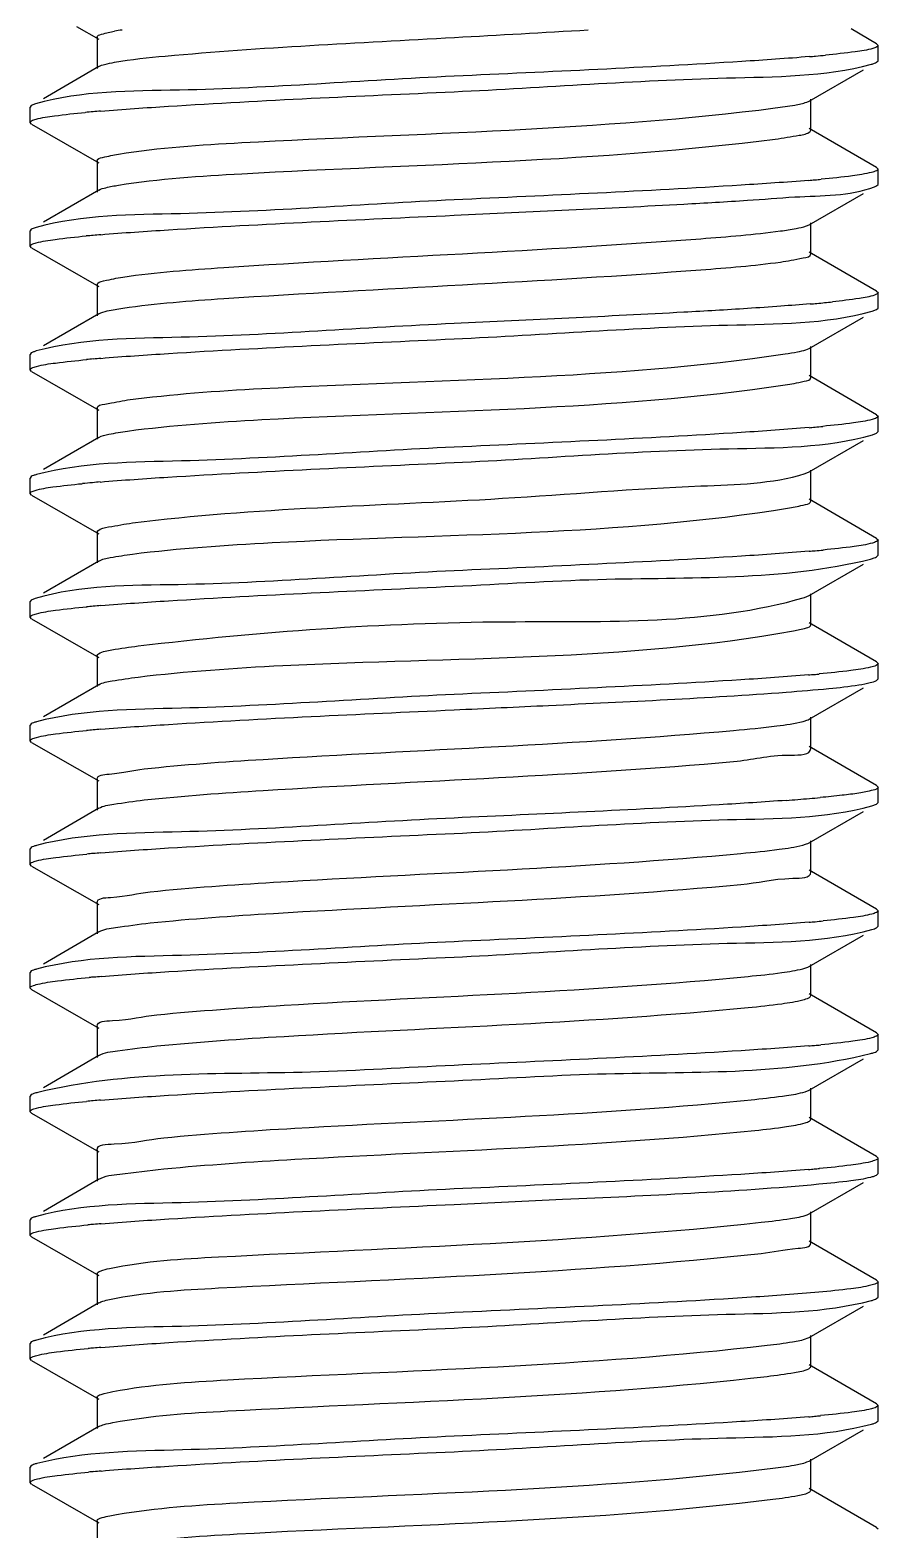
# Model space of a CAD drawing. Extents: x 1247970 to 1725648, y 860327 to 1277876.
# Drawn here: x 1322490 to 1322551.1, y 1200561.8 to 1200669.8 of the extents above; entities that cross this region are included whole.
import ezdxf

# ---------------------------------------------------------------- set-up
doc = ezdxf.new("R2010")
doc.units = 0
doc.header["$LTSCALE"] = 1000
doc.header["$MEASUREMENT"] = 0
doc.layers.get('0').update_dxf_attribs({"color": 254})
doc.layers.add('TK', color=4, linetype='Continuous')

# ---------------------------------------------------------------- blocks, each defined once
blk = doc.blocks.new('A$C7BF01818')
at = {"linetype": 'Continuous'}
for p, q in [((1829.64, 7180.62), (1831.25, 7179.69)), ((1887.28, 7179.37), (1885.44, 7180.44)), ((1831.13, 7179.83), (1831.13, 7177.59)), ((1887.28, 7179.37), (1887.38, 7179.25)), ((1887.38, 7178.14), (1887.38, 7179.25)), ((1831.25, 7177.73), (1827.26, 7175.41)), ((1882.42, 7175.24), (1886.34, 7177.49)), ((1887.28, 7178.03), (1887.38, 7178.14)), ((1826.7, 7175.03), (1826.39, 7174.91)), ((1882.25, 7175.16), (1882.42, 7175.24)), ((1882.54, 7173.14), (1882.54, 7175.38)), ((1826.39, 7174.91), (1826.3, 7174.8)), ((1826.3, 7173.69), (1826.3, 7174.8)), ((1826.4, 7173.57), (1826.3, 7173.69)), ((1826.4, 7173.57), (1831.25, 7170.79)), ((1887.28, 7170.46), (1882.43, 7173.27)), ((1882.5, 7173.05), (1882.54, 7173.14)), ((1831.13, 7170.92), (1831.13, 7168.68)), ((1887.28, 7170.46), (1887.38, 7170.34)), ((1887.38, 7169.23), (1887.38, 7170.34)), ((1831.25, 7168.82), (1827.26, 7166.5)), ((1882.42, 7166.33), (1886.34, 7168.58)), ((1887.13, 7169.05), (1887.28, 7169.12)), ((1887.28, 7169.12), (1887.38, 7169.23)), ((1882.54, 7164.23), (1882.54, 7166.47)), ((1826.39, 7166), (1826.3, 7165.89)), ((1826.3, 7164.78), (1826.3, 7165.89)), ((1826.73, 7166.13), (1826.39, 7166)), ((1882.22, 7166.24), (1882.42, 7166.33)), ((1826.4, 7164.66), (1826.3, 7164.78)), ((1826.4, 7164.66), (1831.25, 7161.88)), ((1887.28, 7161.55), (1882.43, 7164.36)), ((1831.13, 7162.01), (1831.13, 7159.77)), ((1887.28, 7161.55), (1887.38, 7161.44)), ((1887.38, 7160.32), (1887.38, 7161.44)), ((1831.25, 7159.91), (1827.26, 7157.6)), ((1886.95, 7160.09), (1887.28, 7160.21)), ((1887.28, 7160.21), (1887.38, 7160.32)), ((1882.42, 7157.42), (1886.34, 7159.67)), ((1826.39, 7157.1), (1826.3, 7156.98)), ((1826.3, 7155.87), (1826.3, 7156.98)), ((1882.18, 7157.32), (1882.42, 7157.42)), ((1882.54, 7155.32), (1882.54, 7157.56)), ((1826.4, 7155.76), (1826.3, 7155.87)), ((1826.4, 7155.76), (1831.25, 7152.97)), ((1887.28, 7152.64), (1882.43, 7155.46)), ((1831.13, 7153.11), (1831.13, 7150.87)), ((1887.28, 7152.64), (1887.38, 7152.53)), ((1887.38, 7151.42), (1887.38, 7152.53)), ((1886.98, 7151.19), (1887.28, 7151.3)), ((1887.28, 7151.3), (1887.38, 7151.42)), ((1831.25, 7151), (1827.26, 7148.69)), ((1882.42, 7148.52), (1886.34, 7150.77)), ((1826.39, 7148.19), (1826.3, 7148.07)), ((1826.3, 7146.96), (1826.3, 7148.07)), ((1882.14, 7148.4), (1882.42, 7148.52)), ((1882.54, 7146.41), (1882.54, 7148.65)), ((1826.4, 7146.85), (1826.3, 7146.96)), ((1826.4, 7146.85), (1831.25, 7144.06)), ((1887.28, 7143.73), (1882.43, 7146.55)), ((1831.13, 7144.2), (1831.18, 7144.28)), ((1831.13, 7144.2), (1831.13, 7141.96)), ((1887.28, 7143.73), (1887.38, 7143.62)), ((1887.38, 7142.51), (1887.38, 7143.62)), ((1831.25, 7142.09), (1827.26, 7139.78)), ((1882.42, 7139.61), (1886.34, 7141.86)), ((1887.28, 7142.39), (1887.38, 7142.51)), ((1826.66, 7139.39), (1826.39, 7139.28)), ((1882.08, 7139.47), (1882.42, 7139.61)), ((1882.54, 7137.5), (1882.54, 7139.74)), ((1826.39, 7139.28), (1826.3, 7139.17)), ((1826.3, 7138.05), (1826.3, 7139.17)), ((1826.4, 7137.94), (1826.3, 7138.05)), ((1826.4, 7137.94), (1831.25, 7135.15)), ((1887.28, 7134.83), (1882.43, 7137.64)), ((1831.13, 7135.29), (1831.13, 7133.05)), ((1887.28, 7134.83), (1887.38, 7134.71)), ((1887.38, 7133.6), (1887.38, 7134.71)), ((1831.25, 7133.18), (1827.26, 7130.87)), ((1882.42, 7130.7), (1886.34, 7132.95)), ((1887.28, 7133.49), (1887.38, 7133.6)), ((1882.54, 7128.6), (1882.54, 7130.84)), ((1826.39, 7130.37), (1826.3, 7130.26)), ((1826.3, 7129.15), (1826.3, 7130.26)), ((1826.4, 7129.03), (1826.3, 7129.15)), ((1826.4, 7129.03), (1831.25, 7126.25)), ((1887.28, 7125.92), (1882.43, 7128.73)), ((1831.13, 7126.38), (1831.13, 7124.14)), ((1887.28, 7125.92), (1887.38, 7125.8)), ((1887.38, 7124.69), (1887.38, 7125.8)), ((1831.25, 7124.28), (1827.26, 7121.96)), ((1886.94, 7124.45), (1887.28, 7124.58)), ((1887.28, 7124.58), (1887.38, 7124.69)), ((1882.42, 7121.79), (1886.34, 7124.04)), ((1826.39, 7121.46), (1826.3, 7121.35)), ((1826.3, 7120.24), (1826.3, 7121.35)), ((1882.54, 7119.69), (1882.54, 7121.93)), ((1826.4, 7120.12), (1826.3, 7120.24)), ((1826.4, 7120.12), (1831.25, 7117.34)), ((1887.28, 7117.01), (1882.43, 7119.82)), ((1831.13, 7117.47), (1831.13, 7115.23)), ((1887.28, 7117.01), (1887.38, 7116.9)), ((1887.38, 7115.78), (1887.38, 7116.9)), ((1887.28, 7115.67), (1887.38, 7115.79)), ((1831.25, 7115.37), (1827.26, 7113.06)), ((1882.42, 7112.88), (1886.34, 7115.13)), ((1826.39, 7112.56), (1826.3, 7112.44)), ((1826.3, 7111.33), (1826.3, 7112.44)), ((1882.54, 7110.78), (1882.54, 7113.02)), ((1826.4, 7111.22), (1826.3, 7111.33)), ((1826.4, 7111.22), (1831.25, 7108.43)), ((1887.28, 7108.1), (1882.43, 7110.91)), ((1831.13, 7108.57), (1831.13, 7106.33)), ((1887.28, 7108.1), (1887.38, 7107.99)), ((1887.38, 7106.88), (1887.38, 7107.99)), ((1831.25, 7106.46), (1827.26, 7104.15)), ((1882.42, 7103.97), (1886.34, 7106.22)), ((1887.28, 7106.76), (1887.38, 7106.88)), ((1882.14, 7103.86), (1882.42, 7103.97)), ((1882.54, 7101.87), (1882.54, 7104.11)), ((1826.39, 7103.65), (1826.3, 7103.53)), ((1826.3, 7102.42), (1826.3, 7103.53)), ((1826.4, 7102.31), (1826.3, 7102.42)), ((1826.4, 7102.31), (1831.25, 7099.52)), ((1887.28, 7099.19), (1882.43, 7102.01)), ((1831.13, 7099.66), (1831.13, 7097.42)), ((1887.28, 7099.19), (1887.38, 7099.08)), ((1887.38, 7097.97), (1887.38, 7099.08)), ((1831.25, 7097.55), (1827.26, 7095.24)), ((1882.42, 7095.07), (1886.34, 7097.32)), ((1887.28, 7097.85), (1887.38, 7097.97)), ((1882.54, 7092.96), (1882.54, 7095.2)), ((1826.39, 7094.74), (1826.3, 7094.63)), ((1826.3, 7093.51), (1826.3, 7094.63)), ((1882.28, 7095), (1882.43, 7095.07)), ((1826.4, 7093.4), (1826.3, 7093.51)), ((1826.4, 7093.4), (1831.25, 7090.61)), ((1887.28, 7090.29), (1882.43, 7093.1)), ((1831.13, 7090.75), (1831.13, 7088.51)), ((1887.28, 7090.29), (1887.38, 7090.17)), ((1887.38, 7089.06), (1887.38, 7090.17)), ((1831.25, 7088.64), (1827.26, 7086.33)), ((1887.28, 7088.95), (1887.38, 7089.06)), ((1882.42, 7086.16), (1886.34, 7088.41)), ((1826.39, 7085.83), (1826.3, 7085.72)), ((1826.3, 7084.61), (1826.3, 7085.72)), ((1882.28, 7086.09), (1882.42, 7086.16)), ((1882.54, 7084.06), (1882.54, 7086.3)), ((1826.4, 7084.49), (1826.3, 7084.61)), ((1826.4, 7084.49), (1831.25, 7081.7)), ((1887.28, 7081.38), (1882.43, 7084.19)), ((1831.13, 7081.84), (1831.13, 7079.6)), ((1887.28, 7081.38), (1887.38, 7081.26)), ((1887.38, 7080.15), (1887.38, 7081.26)), ((1887.28, 7080.04), (1887.38, 7080.15)), ((1831.25, 7079.74), (1827.26, 7077.42)), ((1882.42, 7077.25), (1886.34, 7079.5)), ((1826.39, 7076.92), (1826.3, 7076.81)), ((1826.3, 7075.7), (1826.3, 7076.81)), ((1882.26, 7077.18), (1882.42, 7077.25)), ((1882.54, 7075.15), (1882.54, 7077.39)), ((1826.4, 7075.58), (1826.3, 7075.7)), ((1826.4, 7075.58), (1831.25, 7072.8)), ((1887.28, 7072.47), (1882.43, 7075.28)), ((1831.13, 7072.93), (1831.13, 7070.69)), ((1887.28, 7072.47), (1887.38, 7072.36))]:
    blk.add_line(p, q, dxfattribs=at)
for centre, radius, start, end in [((1835.84, 7160.8), 19.77, 98.4635, 100.0523), ((1736.73, 9389.89), 2213.33, 273.1116, 273.36111), ((1872.32, 7297.47), 119.46, 274.864, 275.0758), ((1874.32, 7275.08), 96.98, 275.0692, 275.4908), ((1839.78, 7073.25), 101.61, 95.0492, 95.3623), ((1841.69, 7051.62), 123.33, 94.7938, 95.0505), ((1872.15, 7290.47), 121.38, 274.8441, 275.0431), ((1873.7, 7272.98), 103.82, 275.0418, 275.3018), ((1839.9, 7063.03), 102.93, 95.0439, 95.3269), ((1841.72, 7042.38), 123.66, 94.7909, 95.0443), ((1872.47, 7277.93), 117.74, 274.8824, 275.1208), ((1875.29, 7246.84), 86.52, 275.0969, 275.8435), ((1839.97, 7053.27), 103.79, 95.0405, 95.3042), ((1841.74, 7033.27), 123.86, 94.7894, 95.0405), ((1872.2, 7272.03), 120.76, 274.8502, 275.054), ((1873.91, 7252.83), 101.48, 275.0512, 275.3642), ((1839.34, 7051.37), 96.75, 95.0685, 95.4993), ((1841.58, 7026.24), 121.98, 94.8066, 95.0738), ((1872.23, 7262.79), 120.42, 274.854, 275.0585), ((1873.99, 7243.06), 100.62, 275.0552, 275.3869), ((1839.97, 7035.53), 103.71, 95.0408, 95.3063), ((1841.74, 7015.46), 123.86, 94.7892, 95.0407), ((1872.06, 7255.87), 122.41, 274.8332, 275.0271), ((1873.39, 7240.74), 107.23, 275.0273, 275.2167), ((1839.96, 7026.7), 103.63, 95.0411, 95.308), ((1841.73, 7006.6), 123.81, 94.7899, 95.0412), ((1868.85, 7285.17), 160.76, 274.2528, 274.8481), ((1872.85, 7237.71), 113.13, 274.8626, 275.2616), ((1839.99, 7017.42), 104.01, 95.0396, 95.2982), ((1841.74, 6997.6), 123.9, 94.7891, 95.0394), ((1872.22, 7236.21), 120.57, 274.8521, 275.058), ((1873.99, 7216.33), 100.61, 275.0546, 275.3888), ((1840.34, 7004.7), 107.83, 95.0233, 95.203), ((1841.84, 6987.57), 125.02, 94.7784, 95.0215), ((1872.14, 7228.23), 121.5, 274.8426, 275.0404), ((1873.64, 7211.23), 104.44, 275.0394, 275.2851), ((1839.93, 7000.31), 103.3, 95.0426, 95.3167), ((1841.72, 6979.98), 123.71, 94.7911, 95.0428), ((1872.07, 7220.14), 122.32, 274.8343, 275.0285), ((1873.42, 7204.8), 106.92, 275.0286, 275.2242), ((1840.16, 6988.83), 105.88, 95.0318, 95.2502), ((1841.79, 6970.38), 124.4, 94.7843, 95.0307), ((1840.17, 6979.87), 105.93, 95.0314, 95.2493), ((1841.79, 6961.41), 124.46, 94.7837, 95.0303), ((1872.13, 7201.65), 121.65, 274.8412, 275.0386), ((1873.61, 7184.85), 104.78, 275.0378, 275.2769), ((1840.25, 6970), 106.9, 95.0273, 95.226), ((1841.82, 6952.19), 124.77, 94.7809, 95.0258)]:
    blk.add_arc(centre, radius, start, end, dxfattribs=at)
for points, knots in [([(1831.13, 7179.83), (1831.13, 7179.96), (1831.72, 7180.14), (1832.07, 7180.22), (1832.39, 7180.28)], [0, 0, 0, 0, 0.28641, 1, 1, 1, 1]), ([(1832.39, 7178.04), (1833.6, 7178.25), (1841.75, 7179.05), (1849.92, 7179.44), (1856.87, 7179.82)], [0, 0, 0, 0, 0.149997, 1, 1, 1, 1]), ([(1882.45, 7178.44), (1880.82, 7178.3), (1872.29, 7177.72), (1863.75, 7177.35), (1856.84, 7177.03)], [0, 0, 0, 0, 0.190815, 1, 1, 1, 1]), ([(1887.01, 7179.03), (1886.6, 7178.91), (1885.45, 7178.74), (1884.31, 7178.61), (1883.6, 7178.54)], [0, 0, 0, 0, 0.375727, 1, 1, 1, 1]), ([(1887.38, 7179.25), (1887.38, 7179.2), (1887.23, 7179.1), (1887.11, 7179.06), (1887.01, 7179.03)], [0, 0, 0, 0, 0.325267, 1, 1, 1, 1]), ([(1831.25, 7177.73), (1831.38, 7177.8), (1831.76, 7177.91), (1832.15, 7177.99), (1832.39, 7178.04)], [0, 0, 0, 0, 0.377894, 1, 1, 1, 1]), ([(1856.84, 7175.91), (1863.38, 7176.22), (1873.34, 7177), (1883.53, 7176.99), (1886.91, 7177.89)], [0, 0, 0, 0, 0.651771, 1, 1, 1, 1]), ([(1886.91, 7177.89), (1886.98, 7177.91), (1887.11, 7177.95), (1887.23, 7178), (1887.28, 7178.03)], [0, 0, 0, 0, 0.580933, 1, 1, 1, 1]), ([(1856.84, 7177.03), (1850.24, 7176.72), (1840.28, 7175.88), (1830.03, 7175.99), (1826.7, 7175.03)], [0, 0, 0, 0, 0.655381, 1, 1, 1, 1]), ([(1831.39, 7174.52), (1833.01, 7174.65), (1841.49, 7175.23), (1849.98, 7175.6), (1856.84, 7175.91)], [0, 0, 0, 0, 0.192045, 1, 1, 1, 1]), ([(1879.98, 7174.74), (1880.45, 7174.8), (1881.21, 7174.91), (1881.97, 7175.06), (1882.25, 7175.16)], [0, 0, 0, 0, 0.615915, 1, 1, 1, 1]), ([(1826.73, 7173.93), (1827.17, 7174.05), (1828.36, 7174.22), (1829.54, 7174.35), (1830.28, 7174.42)], [0, 0, 0, 0, 0.380381, 1, 1, 1, 1]), ([(1832.67, 7171.42), (1835.61, 7171.89), (1851.41, 7172.91), (1867.25, 7173.12), (1879.98, 7174.74)], [0, 0, 0, 0, 0.187984, 1, 1, 1, 1]), ([(1826.3, 7173.69), (1826.3, 7173.74), (1826.47, 7173.86), (1826.62, 7173.9), (1826.73, 7173.93)], [0, 0, 0, 0, 0.318114, 1, 1, 1, 1]), ([(1879.98, 7172.5), (1880.56, 7172.57), (1881.37, 7172.73), (1882.29, 7172.86), (1882.5, 7173.05)], [0, 0, 0, 0, 0.677401, 1, 1, 1, 1]), ([(1832.67, 7169.18), (1835.61, 7169.65), (1851.41, 7170.67), (1867.25, 7170.88), (1879.98, 7172.5)], [0, 0, 0, 0, 0.187984, 1, 1, 1, 1]), ([(1831.13, 7170.92), (1831.13, 7171.08), (1831.87, 7171.25), (1832.28, 7171.35), (1832.67, 7171.42)], [0, 0, 0, 0, 0.281411, 1, 1, 1, 1]), ([(1886.91, 7170.1), (1886.46, 7169.98), (1885.25, 7169.8), (1884.04, 7169.67), (1883.29, 7169.6)], [0, 0, 0, 0, 0.382847, 1, 1, 1, 1]), ([(1887.38, 7170.34), (1887.38, 7170.29), (1887.19, 7170.17), (1887.03, 7170.13), (1886.91, 7170.1)], [0, 0, 0, 0, 0.314515, 1, 1, 1, 1]), ([(1831.25, 7168.82), (1831.41, 7168.91), (1831.89, 7169.03), (1832.37, 7169.13), (1832.67, 7169.18)], [0, 0, 0, 0, 0.368859, 1, 1, 1, 1]), ([(1882.4, 7169.52), (1880.77, 7169.39), (1872.26, 7168.81), (1863.73, 7168.44), (1856.84, 7168.12)], [0, 0, 0, 0, 0.191221, 1, 1, 1, 1]), ([(1877.97, 7168.09), (1879.11, 7168.16), (1882.15, 7168.45), (1885.32, 7168.39), (1887.13, 7169.05)], [0, 0, 0, 0, 0.371398, 1, 1, 1, 1]), ([(1856.84, 7168.12), (1850.27, 7167.81), (1840.3, 7167), (1830.09, 7167.06), (1826.73, 7166.13)], [0, 0, 0, 0, 0.653684, 1, 1, 1, 1]), ([(1856.84, 7167.01), (1862.36, 7167.26), (1869.4, 7167.58), (1876.45, 7167.99), (1877.97, 7168.09)], [0, 0, 0, 0, 0.783624, 1, 1, 1, 1]), ([(1831.39, 7165.61), (1833.02, 7165.75), (1841.5, 7166.32), (1849.98, 7166.69), (1856.84, 7167.01)], [0, 0, 0, 0, 0.192115, 1, 1, 1, 1]), ([(1826.75, 7165.02), (1827.19, 7165.14), (1828.39, 7165.32), (1829.6, 7165.45), (1830.34, 7165.52)], [0, 0, 0, 0, 0.381616, 1, 1, 1, 1]), ([(1832.98, 7162.56), (1835.4, 7162.91), (1849.29, 7163.91), (1863.18, 7164.45), (1874.62, 7165.32)], [0, 0, 0, 0, 0.175278, 1, 1, 1, 1]), ([(1880.35, 7165.88), (1880.73, 7165.93), (1881.36, 7166.03), (1881.98, 7166.16), (1882.22, 7166.24)], [0, 0, 0, 0, 0.605186, 1, 1, 1, 1]), ([(1826.3, 7164.78), (1826.3, 7164.83), (1826.48, 7164.95), (1826.63, 7164.99), (1826.75, 7165.02)], [0, 0, 0, 0, 0.316199, 1, 1, 1, 1]), ([(1880.35, 7163.64), (1880.9, 7163.71), (1881.46, 7163.86), (1882.55, 7164.02), (1882.54, 7164.23)], [0, 0, 0, 0, 0.726421, 1, 1, 1, 1]), ([(1831.13, 7162.01), (1831.13, 7162.19), (1832.03, 7162.36), (1832.52, 7162.49), (1832.98, 7162.56)], [0, 0, 0, 0, 0.2775, 1, 1, 1, 1]), ([(1832.98, 7160.32), (1835.4, 7160.67), (1849.29, 7161.67), (1863.18, 7162.21), (1874.62, 7163.08)], [0, 0, 0, 0, 0.175278, 1, 1, 1, 1]), ([(1887.13, 7161.25), (1886.78, 7161.13), (1885.76, 7160.97), (1884.75, 7160.84), (1884.1, 7160.77)], [0, 0, 0, 0, 0.364879, 1, 1, 1, 1]), ([(1887.38, 7161.44), (1887.38, 7161.4), (1887.29, 7161.31), (1887.19, 7161.28), (1887.13, 7161.25)], [0, 0, 0, 0, 0.346134, 1, 1, 1, 1]), ([(1831.25, 7159.91), (1831.44, 7160.02), (1832.03, 7160.16), (1832.61, 7160.26), (1832.98, 7160.32)], [0, 0, 0, 0, 0.361125, 1, 1, 1, 1]), ([(1877.97, 7160.29), (1876.45, 7160.19), (1869.4, 7159.79), (1862.36, 7159.47), (1856.84, 7159.21)], [0, 0, 0, 0, 0.216376, 1, 1, 1, 1]), ([(1856.84, 7158.1), (1863.41, 7158.4), (1873.37, 7159.22), (1883.59, 7159.16), (1886.95, 7160.09)], [0, 0, 0, 0, 0.65377, 1, 1, 1, 1]), ([(1882.49, 7160.62), (1881.79, 7160.56), (1880.28, 7160.45), (1878.77, 7160.34), (1877.97, 7160.29)], [0, 0, 0, 0, 0.465793, 1, 1, 1, 1]), ([(1856.84, 7159.21), (1850.28, 7158.9), (1840.32, 7158.11), (1830.12, 7158.14), (1826.75, 7157.23)], [0, 0, 0, 0, 0.652684, 1, 1, 1, 1]), ([(1831.4, 7156.7), (1833.02, 7156.84), (1841.5, 7157.41), (1849.98, 7157.78), (1856.84, 7158.1)], [0, 0, 0, 0, 0.192162, 1, 1, 1, 1]), ([(1826.75, 7157.23), (1826.68, 7157.21), (1826.56, 7157.17), (1826.44, 7157.12), (1826.39, 7157.1)], [0, 0, 0, 0, 0.579789, 1, 1, 1, 1]), ([(1833.33, 7153.7), (1836.53, 7154.13), (1852.33, 7155.21), (1868.23, 7155.17), (1880.69, 7157.02)], [0, 0, 0, 0, 0.204341, 1, 1, 1, 1]), ([(1880.69, 7157.02), (1880.99, 7157.06), (1881.49, 7157.14), (1881.99, 7157.26), (1882.18, 7157.32)], [0, 0, 0, 0, 0.591322, 1, 1, 1, 1]), ([(1826.3, 7155.87), (1826.3, 7155.93), (1826.49, 7156.05), (1826.64, 7156.09), (1826.76, 7156.12)], [0, 0, 0, 0, 0.314563, 1, 1, 1, 1]), ([(1826.76, 7156.12), (1827.21, 7156.24), (1828.42, 7156.41), (1829.63, 7156.54), (1830.38, 7156.61)], [0, 0, 0, 0, 0.382875, 1, 1, 1, 1]), ([(1833.33, 7151.46), (1836.53, 7151.89), (1852.33, 7152.97), (1868.23, 7152.94), (1880.69, 7154.78)], [0, 0, 0, 0, 0.204341, 1, 1, 1, 1]), ([(1880.69, 7154.78), (1881.16, 7154.85), (1881.64, 7154.97), (1882.54, 7155.14), (1882.54, 7155.32)], [0, 0, 0, 0, 0.722496, 1, 1, 1, 1]), ([(1831.13, 7153.11), (1831.13, 7153.32), (1832.22, 7153.47), (1832.78, 7153.62), (1833.33, 7153.7)], [0, 0, 0, 0, 0.27439, 1, 1, 1, 1]), ([(1887.38, 7152.53), (1887.38, 7152.47), (1887.21, 7152.36), (1887.06, 7152.32), (1886.95, 7152.29)], [0, 0, 0, 0, 0.318261, 1, 1, 1, 1]), ([(1831.25, 7151), (1831.47, 7151.13), (1832.18, 7151.28), (1832.87, 7151.39), (1833.33, 7151.46)], [0, 0, 0, 0, 0.35445, 1, 1, 1, 1]), ([(1882.42, 7151.71), (1880.79, 7151.57), (1872.27, 7150.99), (1863.74, 7150.62), (1856.84, 7150.3)], [0, 0, 0, 0, 0.191077, 1, 1, 1, 1]), ([(1886.95, 7152.29), (1886.51, 7152.17), (1885.32, 7152), (1884.13, 7151.87), (1883.4, 7151.8)], [0, 0, 0, 0, 0.380244, 1, 1, 1, 1]), ([(1856.84, 7150.3), (1850.3, 7150), (1840.34, 7149.21), (1830.14, 7149.22), (1826.76, 7148.32)], [0, 0, 0, 0, 0.651776, 1, 1, 1, 1]), ([(1856.84, 7149.19), (1863.43, 7149.5), (1873.4, 7150.33), (1883.64, 7150.23), (1886.98, 7151.19)], [0, 0, 0, 0, 0.655435, 1, 1, 1, 1]), ([(1831.36, 7147.79), (1832.98, 7147.93), (1841.47, 7148.5), (1849.97, 7148.87), (1856.84, 7149.19)], [0, 0, 0, 0, 0.191799, 1, 1, 1, 1]), ([(1826.76, 7148.32), (1826.69, 7148.3), (1826.56, 7148.27), (1826.44, 7148.22), (1826.39, 7148.19)], [0, 0, 0, 0, 0.581775, 1, 1, 1, 1]), ([(1833.69, 7144.84), (1842.52, 7145.95), (1856.27, 7146.14), (1872.31, 7147.53), (1879.73, 7147.65), (1882.14, 7148.4)], [0, 0, 0, 0, 0.549427, 0.844428, 1, 1, 1, 1]), ([(1826.3, 7146.96), (1826.3, 7147.01), (1826.44, 7147.12), (1826.57, 7147.15), (1826.66, 7147.18)], [0, 0, 0, 0, 0.325482, 1, 1, 1, 1]), ([(1826.66, 7147.18), (1827.08, 7147.31), (1828.22, 7147.48), (1829.35, 7147.61), (1830.06, 7147.67)], [0, 0, 0, 0, 0.37575, 1, 1, 1, 1]), ([(1833.69, 7142.6), (1837.03, 7143.02), (1852.8, 7144.11), (1868.71, 7143.93), (1881, 7145.92)], [0, 0, 0, 0, 0.212529, 1, 1, 1, 1]), ([(1881, 7145.92), (1881.39, 7145.98), (1881.81, 7146.08), (1882.54, 7146.26), (1882.54, 7146.41)], [0, 0, 0, 0, 0.718589, 1, 1, 1, 1]), ([(1831.18, 7144.28), (1831.38, 7144.47), (1832.3, 7144.6), (1833.11, 7144.76), (1833.69, 7144.84)], [0, 0, 0, 0, 0.322599, 1, 1, 1, 1]), ([(1882.42, 7142.8), (1880.8, 7142.66), (1872.27, 7142.08), (1863.74, 7141.71), (1856.84, 7141.39)], [0, 0, 0, 0, 0.19103, 1, 1, 1, 1]), ([(1886.98, 7143.39), (1886.55, 7143.27), (1885.36, 7143.09), (1884.17, 7142.96), (1883.43, 7142.89)], [0, 0, 0, 0, 0.377371, 1, 1, 1, 1]), ([(1887.38, 7143.62), (1887.38, 7143.57), (1887.22, 7143.46), (1887.08, 7143.42), (1886.98, 7143.39)], [0, 0, 0, 0, 0.321058, 1, 1, 1, 1]), ([(1831.25, 7142.09), (1831.5, 7142.24), (1832.34, 7142.39), (1833.15, 7142.53), (1833.69, 7142.6)], [0, 0, 0, 0, 0.348625, 1, 1, 1, 1]), ([(1856.84, 7140.28), (1860.29, 7140.44), (1870.27, 7141.12), (1880.48, 7140.65), (1886.85, 7142.24)], [0, 0, 0, 0, 0.344833, 1, 1, 1, 1]), ([(1886.85, 7142.24), (1886.94, 7142.27), (1887.08, 7142.31), (1887.22, 7142.36), (1887.28, 7142.39)], [0, 0, 0, 0, 0.587362, 1, 1, 1, 1]), ([(1856.84, 7141.39), (1850.22, 7141.09), (1840.25, 7140.22), (1829.97, 7140.38), (1826.66, 7139.39)], [0, 0, 0, 0, 0.657299, 1, 1, 1, 1]), ([(1831.4, 7138.89), (1833.02, 7139.02), (1841.5, 7139.59), (1849.98, 7139.96), (1856.84, 7140.28)], [0, 0, 0, 0, 0.192158, 1, 1, 1, 1]), ([(1834.09, 7135.98), (1842.88, 7137.02), (1858.79, 7138.17), (1875.18, 7137.46), (1882.08, 7139.47)], [0, 0, 0, 0, 0.552081, 1, 1, 1, 1]), ([(1826.3, 7138.05), (1826.3, 7138.11), (1826.49, 7138.23), (1826.64, 7138.27), (1826.76, 7138.3)], [0, 0, 0, 0, 0.315038, 1, 1, 1, 1]), ([(1826.76, 7138.3), (1827.21, 7138.42), (1828.42, 7138.6), (1829.63, 7138.73), (1830.38, 7138.8)], [0, 0, 0, 0, 0.382444, 1, 1, 1, 1]), ([(1881.29, 7137.06), (1881.6, 7137.12), (1881.96, 7137.2), (1882.54, 7137.37), (1882.54, 7137.5)], [0, 0, 0, 0, 0.71359, 1, 1, 1, 1]), ([(1834.09, 7133.74), (1837.55, 7134.15), (1853.28, 7135.26), (1869.19, 7134.9), (1881.29, 7137.06)], [0, 0, 0, 0, 0.220747, 1, 1, 1, 1]), ([(1831.13, 7135.29), (1831.13, 7135.31), (1831.16, 7135.37), (1831.21, 7135.4), (1831.24, 7135.42)], [0, 0, 0, 0, 0.401335, 1, 1, 1, 1]), ([(1831.24, 7135.42), (1831.53, 7135.59), (1832.51, 7135.75), (1833.46, 7135.9), (1834.09, 7135.98)], [0, 0, 0, 0, 0.342495, 1, 1, 1, 1]), ([(1886.85, 7134.45), (1886.38, 7134.33), (1885.14, 7134.16), (1883.9, 7134.03), (1883.14, 7133.96)], [0, 0, 0, 0, 0.386822, 1, 1, 1, 1]), ([(1887.38, 7134.71), (1887.38, 7134.65), (1887.16, 7134.52), (1886.99, 7134.48), (1886.85, 7134.45)], [0, 0, 0, 0, 0.309974, 1, 1, 1, 1]), ([(1831.25, 7133.18), (1831.53, 7133.35), (1832.52, 7133.51), (1833.46, 7133.66), (1834.09, 7133.74)], [0, 0, 0, 0, 0.343498, 1, 1, 1, 1]), ([(1882.38, 7133.89), (1880.75, 7133.75), (1872.24, 7133.17), (1863.72, 7132.8), (1856.84, 7132.48)], [0, 0, 0, 0, 0.191422, 1, 1, 1, 1]), ([(1880.77, 7132.65), (1881.8, 7132.73), (1883.55, 7132.87), (1885.29, 7133.06), (1886.01, 7133.17)], [0, 0, 0, 0, 0.585678, 1, 1, 1, 1]), ([(1886.01, 7133.17), (1886.29, 7133.22), (1886.71, 7133.3), (1887.14, 7133.41), (1887.28, 7133.49)], [0, 0, 0, 0, 0.633825, 1, 1, 1, 1]), ([(1856.84, 7132.48), (1850.29, 7132.18), (1840.33, 7131.39), (1830.14, 7131.41), (1826.76, 7130.51)], [0, 0, 0, 0, 0.652038, 1, 1, 1, 1]), ([(1856.84, 7131.37), (1859.11, 7131.48), (1867.09, 7131.86), (1875.07, 7132.22), (1880.77, 7132.65)], [0, 0, 0, 0, 0.284647, 1, 1, 1, 1]), ([(1831.4, 7129.98), (1833.02, 7130.11), (1841.5, 7130.69), (1849.98, 7131.06), (1856.84, 7131.37)], [0, 0, 0, 0, 0.192155, 1, 1, 1, 1]), ([(1826.76, 7130.51), (1826.69, 7130.49), (1826.56, 7130.45), (1826.44, 7130.4), (1826.39, 7130.37)], [0, 0, 0, 0, 0.581209, 1, 1, 1, 1]), ([(1826.76, 7129.39), (1827.21, 7129.51), (1828.42, 7129.69), (1829.63, 7129.82), (1830.37, 7129.89)], [0, 0, 0, 0, 0.382534, 1, 1, 1, 1]), ([(1834.51, 7127.12), (1837.36, 7127.43), (1851.52, 7128.41), (1865.71, 7128.88), (1876.98, 7129.89)], [0, 0, 0, 0, 0.202308, 1, 1, 1, 1]), ([(1876.98, 7129.89), (1878.02, 7129.98), (1879.7, 7130.15), (1881.38, 7130.38), (1881.99, 7130.54)], [0, 0, 0, 0, 0.620227, 1, 1, 1, 1]), ([(1881.99, 7130.54), (1882.08, 7130.56), (1882.23, 7130.61), (1882.37, 7130.67), (1882.42, 7130.7)], [0, 0, 0, 0, 0.58009, 1, 1, 1, 1]), ([(1826.3, 7129.15), (1826.3, 7129.2), (1826.49, 7129.32), (1826.64, 7129.36), (1826.76, 7129.39)], [0, 0, 0, 0, 0.31498, 1, 1, 1, 1]), ([(1876.98, 7127.65), (1878.36, 7127.77), (1879.64, 7128.22), (1882.54, 7128.09), (1882.54, 7128.6)], [0, 0, 0, 0, 0.733614, 1, 1, 1, 1]), ([(1834.51, 7124.88), (1837.36, 7125.19), (1851.52, 7126.17), (1865.71, 7126.64), (1876.98, 7127.65)], [0, 0, 0, 0, 0.202308, 1, 1, 1, 1]), ([(1831.13, 7126.38), (1831.13, 7126.69), (1832.86, 7126.78), (1833.67, 7127.02), (1834.51, 7127.12)], [0, 0, 0, 0, 0.268518, 1, 1, 1, 1]), ([(1886.01, 7125.38), (1885.61, 7125.31), (1884.68, 7125.2), (1883.75, 7125.1), (1883.22, 7125.06)], [0, 0, 0, 0, 0.436654, 1, 1, 1, 1]), ([(1887.38, 7125.8), (1887.38, 7125.67), (1886.72, 7125.52), (1886.36, 7125.43), (1886.01, 7125.38)], [0, 0, 0, 0, 0.278703, 1, 1, 1, 1]), ([(1831.25, 7124.28), (1831.57, 7124.47), (1832.7, 7124.63), (1833.78, 7124.8), (1834.51, 7124.88)], [0, 0, 0, 0, 0.338955, 1, 1, 1, 1]), ([(1880.77, 7124.85), (1879.16, 7124.73), (1871.19, 7124.23), (1863.2, 7123.87), (1856.84, 7123.58)], [0, 0, 0, 0, 0.202299, 1, 1, 1, 1]), ([(1856.84, 7122.47), (1863.4, 7122.77), (1873.37, 7123.58), (1883.58, 7123.53), (1886.94, 7124.45)], [0, 0, 0, 0, 0.653557, 1, 1, 1, 1]), ([(1856.84, 7123.58), (1850.29, 7123.27), (1840.33, 7122.48), (1830.14, 7122.5), (1826.76, 7121.6)], [0, 0, 0, 0, 0.651988, 1, 1, 1, 1]), ([(1831.4, 7121.07), (1833.02, 7121.21), (1841.5, 7121.78), (1849.98, 7122.15), (1856.84, 7122.47)], [0, 0, 0, 0, 0.192176, 1, 1, 1, 1]), ([(1826.76, 7121.6), (1826.69, 7121.58), (1826.56, 7121.54), (1826.44, 7121.49), (1826.39, 7121.46)], [0, 0, 0, 0, 0.581292, 1, 1, 1, 1]), ([(1834.96, 7118.26), (1837.91, 7118.57), (1852.1, 7119.53), (1866.32, 7119.99), (1877.51, 7121.03)], [0, 0, 0, 0, 0.208947, 1, 1, 1, 1]), ([(1877.51, 7121.03), (1878.43, 7121.11), (1879.92, 7121.27), (1881.4, 7121.48), (1881.96, 7121.63)], [0, 0, 0, 0, 0.614953, 1, 1, 1, 1]), ([(1881.96, 7121.63), (1882.05, 7121.65), (1882.21, 7121.7), (1882.36, 7121.76), (1882.42, 7121.79)], [0, 0, 0, 0, 0.58289, 1, 1, 1, 1]), ([(1826.3, 7120.24), (1826.3, 7120.3), (1826.49, 7120.41), (1826.64, 7120.46), (1826.76, 7120.49)], [0, 0, 0, 0, 0.314557, 1, 1, 1, 1]), ([(1826.76, 7120.49), (1827.22, 7120.61), (1828.43, 7120.78), (1829.64, 7120.91), (1830.39, 7120.98)], [0, 0, 0, 0, 0.382777, 1, 1, 1, 1]), ([(1877.51, 7118.79), (1878.76, 7118.9), (1879.93, 7119.3), (1882.54, 7119.23), (1882.54, 7119.69)], [0, 0, 0, 0, 0.733921, 1, 1, 1, 1]), ([(1831.13, 7117.47), (1831.13, 7117.82), (1833.1, 7117.87), (1834, 7118.16), (1834.96, 7118.26)], [0, 0, 0, 0, 0.267444, 1, 1, 1, 1]), ([(1834.96, 7116.02), (1837.91, 7116.33), (1852.1, 7117.29), (1866.32, 7117.75), (1877.51, 7118.79)], [0, 0, 0, 0, 0.208947, 1, 1, 1, 1]), ([(1887.38, 7116.9), (1887.38, 7116.84), (1887.2, 7116.73), (1887.06, 7116.69), (1886.94, 7116.66)], [0, 0, 0, 0, 0.317808, 1, 1, 1, 1]), ([(1831.25, 7115.37), (1831.61, 7115.58), (1832.9, 7115.74), (1834.12, 7115.93), (1834.96, 7116.02)], [0, 0, 0, 0, 0.334956, 1, 1, 1, 1]), ([(1882.42, 7116.08), (1880.79, 7115.94), (1872.27, 7115.36), (1863.74, 7114.99), (1856.84, 7114.67)], [0, 0, 0, 0, 0.191021, 1, 1, 1, 1]), ([(1886.94, 7116.66), (1886.51, 7116.54), (1885.34, 7116.36), (1884.16, 7116.24), (1883.44, 7116.17)], [0, 0, 0, 0, 0.381166, 1, 1, 1, 1]), ([(1886.94, 7115.54), (1887.01, 7115.56), (1887.12, 7115.6), (1887.23, 7115.64), (1887.28, 7115.67)], [0, 0, 0, 0, 0.577558, 1, 1, 1, 1]), ([(1856.84, 7114.67), (1850.3, 7114.37), (1840.34, 7113.58), (1830.15, 7113.59), (1826.76, 7112.69)], [0, 0, 0, 0, 0.651727, 1, 1, 1, 1]), ([(1856.84, 7113.56), (1863.4, 7113.86), (1873.36, 7114.67), (1883.58, 7114.62), (1886.94, 7115.54)], [0, 0, 0, 0, 0.653235, 1, 1, 1, 1]), ([(1831.42, 7112.16), (1833.05, 7112.3), (1841.52, 7112.87), (1849.99, 7113.24), (1856.84, 7113.56)], [0, 0, 0, 0, 0.19238, 1, 1, 1, 1]), ([(1826.76, 7112.69), (1826.69, 7112.67), (1826.56, 7112.63), (1826.44, 7112.58), (1826.39, 7112.56)], [0, 0, 0, 0, 0.581853, 1, 1, 1, 1]), ([(1878.02, 7112.17), (1878.83, 7112.24), (1880.15, 7112.39), (1881.47, 7112.59), (1881.97, 7112.72)], [0, 0, 0, 0, 0.610973, 1, 1, 1, 1]), ([(1881.97, 7112.72), (1882.06, 7112.74), (1882.22, 7112.79), (1882.37, 7112.85), (1882.42, 7112.88)], [0, 0, 0, 0, 0.582526, 1, 1, 1, 1]), ([(1826.3, 7111.33), (1826.3, 7111.4), (1826.53, 7111.52), (1826.71, 7111.57), (1826.85, 7111.6)], [0, 0, 0, 0, 0.307671, 1, 1, 1, 1]), ([(1826.85, 7111.6), (1827.32, 7111.72), (1828.56, 7111.89), (1829.8, 7112.02), (1830.56, 7112.09)], [0, 0, 0, 0, 0.388781, 1, 1, 1, 1]), ([(1835.43, 7109.4), (1838.48, 7109.7), (1852.68, 7110.66), (1866.91, 7111.08), (1878.02, 7112.17)], [0, 0, 0, 0, 0.215566, 1, 1, 1, 1]), ([(1878.02, 7109.93), (1878.83, 7110), (1880.15, 7110.15), (1881.47, 7110.35), (1881.97, 7110.48)], [0, 0, 0, 0, 0.610973, 1, 1, 1, 1]), ([(1881.97, 7110.48), (1882.12, 7110.52), (1882.31, 7110.57), (1882.54, 7110.71), (1882.54, 7110.78)], [0, 0, 0, 0, 0.686511, 1, 1, 1, 1]), ([(1831.13, 7108.57), (1831.13, 7108.96), (1833.35, 7108.96), (1834.36, 7109.29), (1835.43, 7109.4)], [0, 0, 0, 0, 0.266695, 1, 1, 1, 1]), ([(1835.43, 7107.16), (1838.48, 7107.46), (1852.68, 7108.42), (1866.91, 7108.84), (1878.02, 7109.93)], [0, 0, 0, 0, 0.215566, 1, 1, 1, 1]), ([(1831.25, 7106.46), (1831.65, 7106.7), (1833.11, 7106.86), (1834.49, 7107.06), (1835.43, 7107.16)], [0, 0, 0, 0, 0.331453, 1, 1, 1, 1]), ([(1882.4, 7107.17), (1880.77, 7107.03), (1872.26, 7106.45), (1863.73, 7106.08), (1856.84, 7105.76)], [0, 0, 0, 0, 0.191262, 1, 1, 1, 1]), ([(1886.94, 7107.75), (1886.49, 7107.62), (1885.26, 7107.45), (1884.03, 7107.31), (1883.26, 7107.24)], [0, 0, 0, 0, 0.379721, 1, 1, 1, 1]), ([(1887.38, 7107.99), (1887.38, 7107.93), (1887.2, 7107.82), (1887.05, 7107.78), (1886.94, 7107.75)], [0, 0, 0, 0, 0.316612, 1, 1, 1, 1]), ([(1856.84, 7104.65), (1860.29, 7104.81), (1870.26, 7105.48), (1880.46, 7105.03), (1886.84, 7106.61)], [0, 0, 0, 0, 0.344485, 1, 1, 1, 1]), ([(1886.84, 7106.61), (1886.93, 7106.63), (1887.08, 7106.67), (1887.22, 7106.73), (1887.28, 7106.76)], [0, 0, 0, 0, 0.588472, 1, 1, 1, 1]), ([(1856.84, 7105.76), (1853.39, 7105.6), (1843.43, 7104.93), (1833.23, 7105.37), (1826.85, 7103.8)], [0, 0, 0, 0, 0.344047, 1, 1, 1, 1]), ([(1826.85, 7103.8), (1826.76, 7103.78), (1826.6, 7103.74), (1826.45, 7103.68), (1826.39, 7103.65)], [0, 0, 0, 0, 0.590696, 1, 1, 1, 1]), ([(1831.39, 7103.25), (1833.02, 7103.39), (1841.5, 7103.96), (1849.98, 7104.33), (1856.84, 7104.65)], [0, 0, 0, 0, 0.192138, 1, 1, 1, 1]), ([(1878.51, 7103.31), (1879.26, 7103.38), (1880.48, 7103.53), (1881.7, 7103.72), (1882.14, 7103.86)], [0, 0, 0, 0, 0.6218, 1, 1, 1, 1]), ([(1826.3, 7102.42), (1826.3, 7102.48), (1826.48, 7102.6), (1826.64, 7102.64), (1826.76, 7102.67)], [0, 0, 0, 0, 0.315306, 1, 1, 1, 1]), ([(1826.76, 7102.67), (1827.2, 7102.79), (1828.41, 7102.96), (1829.61, 7103.09), (1830.36, 7103.16)], [0, 0, 0, 0, 0.382357, 1, 1, 1, 1]), ([(1835.93, 7100.54), (1839.07, 7100.84), (1853.27, 7101.78), (1867.5, 7102.18), (1878.51, 7103.31)], [0, 0, 0, 0, 0.222184, 1, 1, 1, 1]), ([(1878.51, 7101.07), (1879.26, 7101.14), (1880.48, 7101.29), (1881.7, 7101.48), (1882.14, 7101.62)], [0, 0, 0, 0, 0.6218, 1, 1, 1, 1]), ([(1882.14, 7101.62), (1882.24, 7101.65), (1882.39, 7101.7), (1882.54, 7101.82), (1882.54, 7101.87)], [0, 0, 0, 0, 0.670201, 1, 1, 1, 1]), ([(1831.13, 7099.66), (1831.13, 7100.09), (1833.62, 7100.05), (1834.73, 7100.42), (1835.93, 7100.54)], [0, 0, 0, 0, 0.266219, 1, 1, 1, 1]), ([(1835.93, 7098.3), (1839.07, 7098.6), (1853.27, 7099.54), (1867.5, 7099.94), (1878.51, 7101.07)], [0, 0, 0, 0, 0.222184, 1, 1, 1, 1]), ([(1886.84, 7098.81), (1886.37, 7098.7), (1885.14, 7098.52), (1883.91, 7098.39), (1883.15, 7098.32)], [0, 0, 0, 0, 0.387944, 1, 1, 1, 1]), ([(1887.38, 7099.08), (1887.38, 7099.02), (1887.15, 7098.89), (1886.98, 7098.85), (1886.84, 7098.81)], [0, 0, 0, 0, 0.30908, 1, 1, 1, 1]), ([(1831.25, 7097.55), (1831.7, 7097.81), (1833.33, 7097.97), (1834.87, 7098.2), (1835.93, 7098.3)], [0, 0, 0, 0, 0.328403, 1, 1, 1, 1]), ([(1882.38, 7098.26), (1880.75, 7098.12), (1872.24, 7097.54), (1863.72, 7097.17), (1856.84, 7096.85)], [0, 0, 0, 0, 0.191406, 1, 1, 1, 1]), ([(1883.13, 7097.21), (1883.89, 7097.28), (1885.14, 7097.41), (1886.39, 7097.59), (1886.86, 7097.71)], [0, 0, 0, 0, 0.613006, 1, 1, 1, 1]), ([(1886.86, 7097.71), (1886.94, 7097.73), (1887.09, 7097.77), (1887.23, 7097.82), (1887.28, 7097.85)], [0, 0, 0, 0, 0.586587, 1, 1, 1, 1]), ([(1856.84, 7096.85), (1850.29, 7096.55), (1840.33, 7095.76), (1830.13, 7095.78), (1826.76, 7094.87)], [0, 0, 0, 0, 0.652159, 1, 1, 1, 1]), ([(1856.84, 7095.74), (1859.45, 7095.86), (1868.21, 7096.28), (1876.99, 7096.65), (1883.13, 7097.21)], [0, 0, 0, 0, 0.297616, 1, 1, 1, 1]), ([(1831.41, 7094.35), (1833.04, 7094.48), (1841.51, 7095.05), (1849.99, 7095.42), (1856.84, 7095.74)], [0, 0, 0, 0, 0.192277, 1, 1, 1, 1]), ([(1826.76, 7094.87), (1826.68, 7094.85), (1826.56, 7094.82), (1826.44, 7094.77), (1826.39, 7094.74)], [0, 0, 0, 0, 0.580901, 1, 1, 1, 1]), ([(1826.76, 7093.76), (1827.22, 7093.88), (1828.46, 7094.06), (1829.7, 7094.19), (1830.47, 7094.26)], [0, 0, 0, 0, 0.381244, 1, 1, 1, 1]), ([(1832.02, 7091.12), (1834.6, 7091.67), (1850.33, 7092.56), (1865.98, 7093.04), (1878.96, 7094.45)], [0, 0, 0, 0, 0.167728, 1, 1, 1, 1]), ([(1878.96, 7094.45), (1879.67, 7094.52), (1880.78, 7094.67), (1881.9, 7094.85), (1882.28, 7095)], [0, 0, 0, 0, 0.633008, 1, 1, 1, 1]), ([(1826.3, 7093.51), (1826.3, 7093.57), (1826.48, 7093.69), (1826.64, 7093.73), (1826.76, 7093.76)], [0, 0, 0, 0, 0.314672, 1, 1, 1, 1]), ([(1878.96, 7092.21), (1879.86, 7092.3), (1880.71, 7092.57), (1882.54, 7092.63), (1882.54, 7092.96)], [0, 0, 0, 0, 0.730755, 1, 1, 1, 1]), ([(1832.02, 7088.88), (1834.6, 7089.43), (1850.33, 7090.32), (1865.98, 7090.8), (1878.96, 7092.21)], [0, 0, 0, 0, 0.167728, 1, 1, 1, 1]), ([(1831.13, 7090.75), (1831.13, 7090.85), (1831.53, 7091.01), (1831.8, 7091.08), (1832.02, 7091.12)], [0, 0, 0, 0, 0.296619, 1, 1, 1, 1]), ([(1886.86, 7089.91), (1886.39, 7089.79), (1885.14, 7089.62), (1883.89, 7089.48), (1883.13, 7089.41)], [0, 0, 0, 0, 0.386994, 1, 1, 1, 1]), ([(1887.38, 7090.17), (1887.38, 7090.11), (1887.16, 7089.99), (1886.99, 7089.94), (1886.86, 7089.91)], [0, 0, 0, 0, 0.309526, 1, 1, 1, 1]), ([(1831.25, 7088.64), (1831.34, 7088.7), (1831.6, 7088.79), (1831.86, 7088.85), (1832.02, 7088.88)], [0, 0, 0, 0, 0.394111, 1, 1, 1, 1]), ([(1883.13, 7089.41), (1881.51, 7089.27), (1872.75, 7088.65), (1863.98, 7088.28), (1856.84, 7087.94)], [0, 0, 0, 0, 0.185186, 1, 1, 1, 1]), ([(1856.84, 7086.83), (1863.37, 7087.14), (1873.33, 7087.91), (1883.51, 7087.92), (1886.9, 7088.81)], [0, 0, 0, 0, 0.651091, 1, 1, 1, 1]), ([(1886.9, 7088.81), (1886.97, 7088.83), (1887.1, 7088.87), (1887.23, 7088.92), (1887.28, 7088.95)], [0, 0, 0, 0, 0.58241, 1, 1, 1, 1]), ([(1856.84, 7087.94), (1850.29, 7087.64), (1840.33, 7086.85), (1830.13, 7086.87), (1826.76, 7085.96)], [0, 0, 0, 0, 0.652086, 1, 1, 1, 1]), ([(1831.41, 7085.44), (1833.04, 7085.57), (1841.51, 7086.15), (1849.99, 7086.52), (1856.84, 7086.83)], [0, 0, 0, 0, 0.192279, 1, 1, 1, 1]), ([(1826.76, 7085.96), (1826.68, 7085.94), (1826.56, 7085.91), (1826.44, 7085.86), (1826.39, 7085.83)], [0, 0, 0, 0, 0.581009, 1, 1, 1, 1]), ([(1832.27, 7082.26), (1834.99, 7082.78), (1850.76, 7083.73), (1866.5, 7084.1), (1879.4, 7085.59)], [0, 0, 0, 0, 0.176003, 1, 1, 1, 1]), ([(1879.4, 7085.59), (1880.01, 7085.66), (1880.97, 7085.79), (1881.94, 7085.96), (1882.28, 7086.09)], [0, 0, 0, 0, 0.629585, 1, 1, 1, 1]), ([(1826.3, 7084.61), (1826.3, 7084.67), (1826.5, 7084.79), (1826.67, 7084.83), (1826.8, 7084.86)], [0, 0, 0, 0, 0.311669, 1, 1, 1, 1]), ([(1826.8, 7084.86), (1827.26, 7084.98), (1828.49, 7085.16), (1829.72, 7085.29), (1830.48, 7085.36)], [0, 0, 0, 0, 0.384912, 1, 1, 1, 1]), ([(1832.27, 7080.02), (1834.99, 7080.54), (1850.76, 7081.49), (1866.5, 7081.86), (1879.4, 7083.35)], [0, 0, 0, 0, 0.176003, 1, 1, 1, 1]), ([(1879.4, 7083.35), (1880.05, 7083.42), (1881.05, 7083.57), (1882.07, 7083.74), (1882.39, 7083.9)], [0, 0, 0, 0, 0.6496, 1, 1, 1, 1]), ([(1882.39, 7083.9), (1882.43, 7083.92), (1882.5, 7083.96), (1882.54, 7084.03), (1882.54, 7084.06)], [0, 0, 0, 0, 0.616299, 1, 1, 1, 1]), ([(1831.13, 7081.84), (1831.13, 7081.96), (1831.65, 7082.13), (1831.98, 7082.21), (1832.27, 7082.26)], [0, 0, 0, 0, 0.28918, 1, 1, 1, 1]), ([(1887.38, 7081.26), (1887.38, 7081.21), (1887.18, 7081.08), (1887.02, 7081.04), (1886.9, 7081.01)], [0, 0, 0, 0, 0.313329, 1, 1, 1, 1]), ([(1831.25, 7079.74), (1831.37, 7079.8), (1831.71, 7079.91), (1832.05, 7079.98), (1832.27, 7080.02)], [0, 0, 0, 0, 0.382557, 1, 1, 1, 1]), ([(1882.39, 7080.44), (1880.77, 7080.3), (1872.25, 7079.73), (1863.73, 7079.36), (1856.84, 7079.04)], [0, 0, 0, 0, 0.191281, 1, 1, 1, 1]), ([(1886.9, 7081.01), (1886.44, 7080.89), (1885.22, 7080.72), (1884, 7080.59), (1883.25, 7080.52)], [0, 0, 0, 0, 0.383653, 1, 1, 1, 1]), ([(1886.92, 7079.91), (1886.99, 7079.92), (1887.11, 7079.96), (1887.23, 7080.01), (1887.28, 7080.04)], [0, 0, 0, 0, 0.58014, 1, 1, 1, 1]), ([(1856.84, 7079.04), (1850.32, 7078.73), (1840.36, 7077.97), (1830.2, 7077.94), (1826.8, 7077.07)], [0, 0, 0, 0, 0.650145, 1, 1, 1, 1]), ([(1856.84, 7077.92), (1863.38, 7078.23), (1873.34, 7079.02), (1883.54, 7079), (1886.92, 7079.91)], [0, 0, 0, 0, 0.652118, 1, 1, 1, 1]), ([(1831.42, 7076.53), (1833.04, 7076.67), (1841.51, 7077.24), (1849.99, 7077.61), (1856.84, 7077.92)], [0, 0, 0, 0, 0.192328, 1, 1, 1, 1]), ([(1826.8, 7077.07), (1826.72, 7077.05), (1826.58, 7077.01), (1826.45, 7076.95), (1826.39, 7076.92)], [0, 0, 0, 0, 0.585316, 1, 1, 1, 1]), ([(1832.54, 7073.4), (1835.41, 7073.89), (1851.2, 7074.9), (1867.01, 7075.16), (1879.8, 7076.73)], [0, 0, 0, 0, 0.184227, 1, 1, 1, 1]), ([(1879.8, 7076.73), (1880.32, 7076.79), (1881.14, 7076.91), (1881.96, 7077.07), (1882.26, 7077.18)], [0, 0, 0, 0, 0.620537, 1, 1, 1, 1]), ([(1826.3, 7075.7), (1826.3, 7075.76), (1826.52, 7075.89), (1826.7, 7075.93), (1826.83, 7075.96)], [0, 0, 0, 0, 0.309235, 1, 1, 1, 1]), ([(1826.83, 7075.96), (1827.3, 7076.08), (1828.53, 7076.25), (1829.76, 7076.38), (1830.52, 7076.45)], [0, 0, 0, 0, 0.3879, 1, 1, 1, 1]), ([(1879.8, 7074.49), (1880.41, 7074.56), (1881.28, 7074.72), (1882.23, 7074.86), (1882.47, 7075.04)], [0, 0, 0, 0, 0.667792, 1, 1, 1, 1]), ([(1882.47, 7075.04), (1882.49, 7075.06), (1882.53, 7075.08), (1882.54, 7075.13), (1882.54, 7075.15)], [0, 0, 0, 0, 0.575318, 1, 1, 1, 1]), ([(1832.54, 7071.16), (1835.41, 7071.65), (1851.2, 7072.66), (1867.01, 7072.92), (1879.8, 7074.49)], [0, 0, 0, 0, 0.184227, 1, 1, 1, 1]), ([(1831.13, 7072.93), (1831.13, 7073.08), (1831.8, 7073.25), (1832.18, 7073.34), (1832.54, 7073.4)], [0, 0, 0, 0, 0.283543, 1, 1, 1, 1])]:
    blk.add_open_spline(points, degree=3, knots=knots, dxfattribs=at)
for points in [[(1874.62, 7165.32), (1876.54, 7165.47), (1878.45, 7165.62), (1880.35, 7165.88)], [(1874.62, 7163.08), (1876.54, 7163.23), (1878.45, 7163.38), (1880.35, 7163.64)]]:
    blk.add_open_spline(points, degree=3, dxfattribs=at)

msp = doc.modelspace()

# ---------------------------------------------------------------- block references
at = {"layer": 'TK'}
msp.add_blockref('A$C7BF01818', (1320663.7, 1193489.49), dxfattribs=at)

doc.saveas('drawing.dxf')
